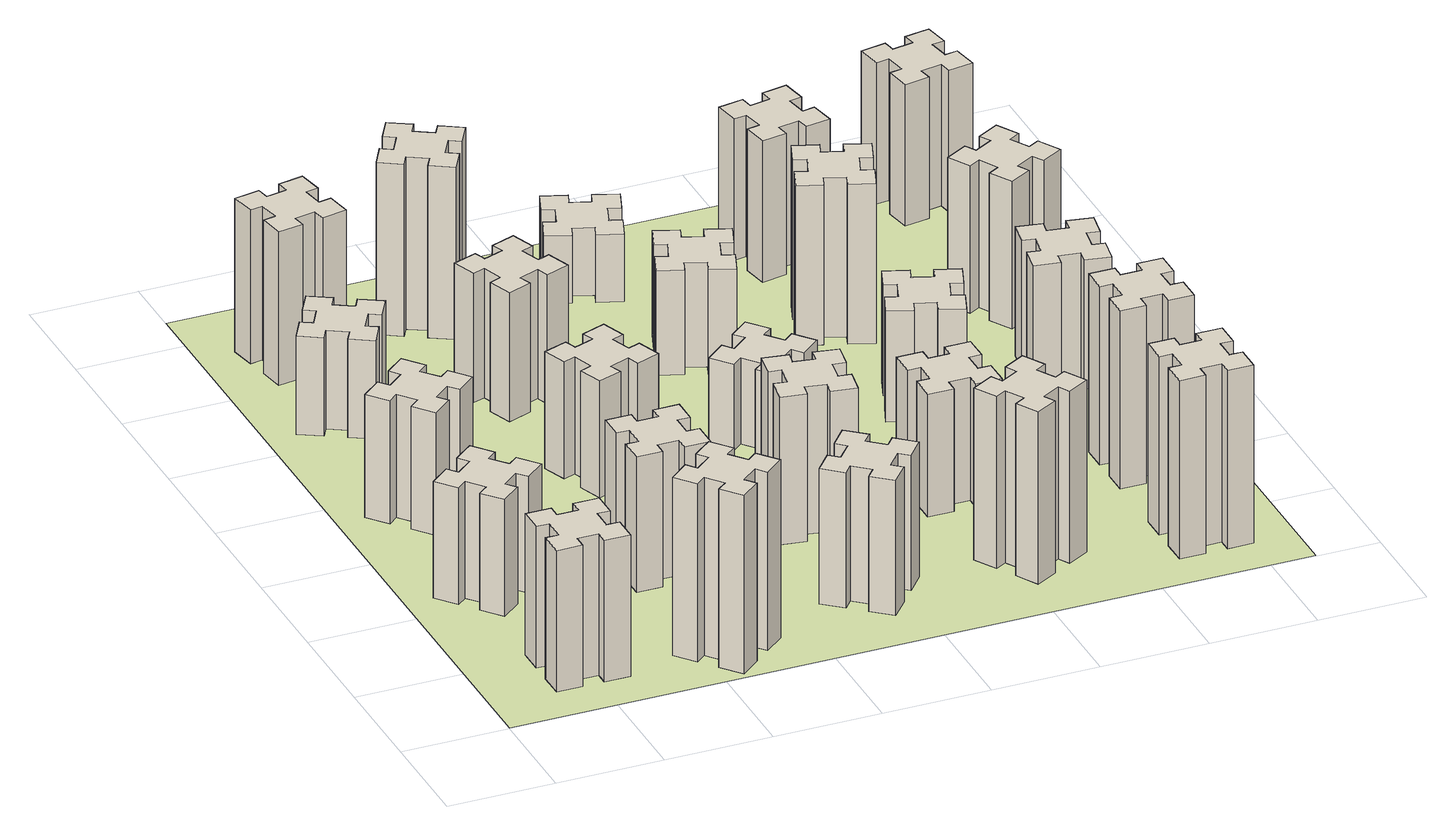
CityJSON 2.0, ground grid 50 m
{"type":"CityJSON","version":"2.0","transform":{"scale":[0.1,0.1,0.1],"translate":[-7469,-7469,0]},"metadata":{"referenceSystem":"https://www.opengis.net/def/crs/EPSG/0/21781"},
"CityObjects":{
"building1":{"type":"Building","attributes":{"class":"1000","function":"1000","usage":"1000","yearOfConstruction":2016,"roofType":"1000","measuredHeight":69,"storeysAboveGround":30,"storeysBelowGround":0},"geometry":[{"type":"Solid","lod":"1","boundaries":[[[[0,1,2,3,4,5,6,7,8,9,10,11,12,13,14,15,16,17,18,19]],[[17,16,20,21]],[[16,15,22,20]],[[15,14,23,22]],[[14,13,24,23]],[[13,12,25,24]],[[12,11,26,25]],[[11,10,27,26]],[[10,9,28,27]],[[9,8,29,28]],[[8,7,30,29]],[[7,6,31,30]],[[6,5,32,31]],[[5,4,33,32]],[[4,3,34,33]],[[3,2,35,34]],[[2,1,36,35]],[[1,0,37,36]],[[0,19,38,37]],[[19,18,39,38]],[[18,17,21,39]],[[24,25,26,27,28,29,30,31,32,33,34,35,36,37,38,39,21,20,22,23]]]]}]},
"building2":{"type":"Building","attributes":{"class":"1000","function":"1000","usage":"1000","yearOfConstruction":2016,"roofType":"1000","measuredHeight":57,"storeysAboveGround":30,"storeysBelowGround":0},"geometry":[{"type":"Solid","lod":"1","boundaries":[[[[40,41,42,43,44,45,46,47,48,49,50,51,52,53,54,55,56,57,58,59]],[[57,56,60,61]],[[56,55,62,60]],[[55,54,63,62]],[[54,53,64,63]],[[53,52,65,64]],[[52,51,66,65]],[[51,50,67,66]],[[50,49,68,67]],[[49,48,69,68]],[[48,47,70,69]],[[47,46,71,70]],[[46,45,72,71]],[[45,44,73,72]],[[44,43,74,73]],[[43,42,75,74]],[[42,41,76,75]],[[41,40,77,76]],[[40,59,78,77]],[[59,58,79,78]],[[58,57,61,79]],[[64,65,66,67,68,69,70,71,72,73,74,75,76,77,78,79,61,60,62,63]]]]}]},
"building3":{"type":"Building","attributes":{"class":"1000","function":"1000","usage":"1000","yearOfConstruction":2016,"roofType":"1000","measuredHeight":60,"storeysAboveGround":30,"storeysBelowGround":0},"geometry":[{"type":"Solid","lod":"1","boundaries":[[[[80,81,82,83,84,85,86,87,88,89,90,91,92,93,94,95,96,97,98,99]],[[97,96,100,101]],[[96,95,102,100]],[[95,94,103,102]],[[94,93,104,103]],[[93,92,105,104]],[[92,91,106,105]],[[91,90,107,106]],[[90,89,108,107]],[[89,88,109,108]],[[88,87,110,109]],[[87,86,111,110]],[[86,85,112,111]],[[85,84,113,112]],[[84,83,114,113]],[[83,82,115,114]],[[82,81,116,115]],[[81,80,117,116]],[[80,99,118,117]],[[99,98,119,118]],[[98,97,101,119]],[[104,105,106,107,108,109,110,111,112,113,114,115,116,117,118,119,101,100,102,103]]]]}]},
"building4":{"type":"Building","attributes":{"class":"1000","function":"1000","usage":"1000","yearOfConstruction":2016,"roofType":"1000","measuredHeight":48,"storeysAboveGround":30,"storeysBelowGround":0},"geometry":[{"type":"Solid","lod":"1","boundaries":[[[[120,121,122,123,124,125,126,127,128,129,130,131,132,133,134,135,136,137,138,139]],[[137,136,140,141]],[[136,135,142,140]],[[135,134,143,142]],[[134,133,144,143]],[[133,132,145,144]],[[132,131,146,145]],[[131,130,147,146]],[[130,129,148,147]],[[129,128,149,148]],[[128,127,150,149]],[[127,126,151,150]],[[126,125,152,151]],[[125,124,153,152]],[[124,123,154,153]],[[123,122,155,154]],[[122,121,156,155]],[[121,120,157,156]],[[120,139,158,157]],[[139,138,159,158]],[[138,137,141,159]],[[144,145,146,147,148,149,150,151,152,153,154,155,156,157,158,159,141,140,142,143]]]]}]},
"building5":{"type":"Building","attributes":{"class":"1000","function":"1000","usage":"1000","yearOfConstruction":2016,"roofType":"1000","measuredHeight":87,"storeysAboveGround":30,"storeysBelowGround":0},"geometry":[{"type":"Solid","lod":"1","boundaries":[[[[160,161,162,163,164,165,166,167,168,169,170,171,172,173,174,175,176,177,178,179]],[[177,176,180,181]],[[176,175,182,180]],[[175,174,183,182]],[[174,173,184,183]],[[173,172,185,184]],[[172,171,186,185]],[[171,170,187,186]],[[170,169,188,187]],[[169,168,189,188]],[[168,167,190,189]],[[167,166,191,190]],[[166,165,192,191]],[[165,164,193,192]],[[164,163,194,193]],[[163,162,195,194]],[[162,161,196,195]],[[161,160,197,196]],[[160,179,198,197]],[[179,178,199,198]],[[178,177,181,199]],[[184,185,186,187,188,189,190,191,192,193,194,195,196,197,198,199,181,180,182,183]]]]}]},
"building6":{"type":"Building","attributes":{"class":"1000","function":"1000","usage":"1000","yearOfConstruction":2016,"roofType":"1000","measuredHeight":75,"storeysAboveGround":30,"storeysBelowGround":0},"geometry":[{"type":"Solid","lod":"1","boundaries":[[[[200,201,202,203,204,205,206,207,208,209,210,211,212,213,214,215,216,217,218,219]],[[217,216,220,221]],[[216,215,222,220]],[[215,214,223,222]],[[214,213,224,223]],[[213,212,225,224]],[[212,211,226,225]],[[211,210,227,226]],[[210,209,228,227]],[[209,208,229,228]],[[208,207,230,229]],[[207,206,231,230]],[[206,205,232,231]],[[205,204,233,232]],[[204,203,234,233]],[[203,202,235,234]],[[202,201,236,235]],[[201,200,237,236]],[[200,219,238,237]],[[219,218,239,238]],[[218,217,221,239]],[[224,225,226,227,228,229,230,231,232,233,234,235,236,237,238,239,221,220,222,223]]]]}]},
"building7":{"type":"Building","attributes":{"class":"1000","function":"1000","usage":"1000","yearOfConstruction":2016,"roofType":"1000","measuredHeight":66,"storeysAboveGround":30,"storeysBelowGround":0},"geometry":[{"type":"Solid","lod":"1","boundaries":[[[[240,241,242,243,244,245,246,247,248,249,250,251,252,253,254,255,256,257,258,259]],[[257,256,260,261]],[[256,255,262,260]],[[255,254,263,262]],[[254,253,264,263]],[[253,252,265,264]],[[252,251,266,265]],[[251,250,267,266]],[[250,249,268,267]],[[249,248,269,268]],[[248,247,270,269]],[[247,246,271,270]],[[246,245,272,271]],[[245,244,273,272]],[[244,243,274,273]],[[243,242,275,274]],[[242,241,276,275]],[[241,240,277,276]],[[240,259,278,277]],[[259,258,279,278]],[[258,257,261,279]],[[264,265,266,267,268,269,270,271,272,273,274,275,276,277,278,279,261,260,262,263]]]]}]},
"building8":{"type":"Building","attributes":{"class":"1000","function":"1000","usage":"1000","yearOfConstruction":2016,"roofType":"1000","measuredHeight":57,"storeysAboveGround":30,"storeysBelowGround":0},"geometry":[{"type":"Solid","lod":"1","boundaries":[[[[280,281,282,283,284,285,286,287,288,289,290,291,292,293,294,295,296,297,298,299]],[[297,296,300,301]],[[296,295,302,300]],[[295,294,303,302]],[[294,293,304,303]],[[293,292,305,304]],[[292,291,306,305]],[[291,290,307,306]],[[290,289,308,307]],[[289,288,309,308]],[[288,287,310,309]],[[287,286,311,310]],[[286,285,312,311]],[[285,284,313,312]],[[284,283,314,313]],[[283,282,315,314]],[[282,281,316,315]],[[281,280,317,316]],[[280,299,318,317]],[[299,298,319,318]],[[298,297,301,319]],[[304,305,306,307,308,309,310,311,312,313,314,315,316,317,318,319,301,300,302,303]]]]}]},
"building9":{"type":"Building","attributes":{"class":"1000","function":"1000","usage":"1000","yearOfConstruction":2016,"roofType":"1000","measuredHeight":63,"storeysAboveGround":30,"storeysBelowGround":0},"geometry":[{"type":"Solid","lod":"1","boundaries":[[[[320,321,322,323,324,325,326,327,328,329,330,331,332,333,334,335,336,337,338,339]],[[337,336,340,341]],[[336,335,342,340]],[[335,334,343,342]],[[334,333,344,343]],[[333,332,345,344]],[[332,331,346,345]],[[331,330,347,346]],[[330,329,348,347]],[[329,328,349,348]],[[328,327,350,349]],[[327,326,351,350]],[[326,325,352,351]],[[325,324,353,352]],[[324,323,354,353]],[[323,322,355,354]],[[322,321,356,355]],[[321,320,357,356]],[[320,339,358,357]],[[339,338,359,358]],[[338,337,341,359]],[[344,345,346,347,348,349,350,351,352,353,354,355,356,357,358,359,341,340,342,343]]]]}]},
"building10":{"type":"Building","attributes":{"class":"1000","function":"1000","usage":"1000","yearOfConstruction":2016,"roofType":"1000","measuredHeight":66,"storeysAboveGround":30,"storeysBelowGround":0},"geometry":[{"type":"Solid","lod":"1","boundaries":[[[[360,361,362,363,364,365,366,367,368,369,370,371,372,373,374,375,376,377,378,379]],[[377,376,380,381]],[[376,375,382,380]],[[375,374,383,382]],[[374,373,384,383]],[[373,372,385,384]],[[372,371,386,385]],[[371,370,387,386]],[[370,369,388,387]],[[369,368,389,388]],[[368,367,390,389]],[[367,366,391,390]],[[366,365,392,391]],[[365,364,393,392]],[[364,363,394,393]],[[363,362,395,394]],[[362,361,396,395]],[[361,360,397,396]],[[360,379,398,397]],[[379,378,399,398]],[[378,377,381,399]],[[384,385,386,387,388,389,390,391,392,393,394,395,396,397,398,399,381,380,382,383]]]]}]},
"building11":{"type":"Building","attributes":{"class":"1000","function":"1000","usage":"1000","yearOfConstruction":2016,"roofType":"1000","measuredHeight":84,"storeysAboveGround":30,"storeysBelowGround":0},"geometry":[{"type":"Solid","lod":"1","boundaries":[[[[400,401,402,403,404,405,406,407,408,409,410,411,412,413,414,415,416,417,418,419]],[[417,416,420,421]],[[416,415,422,420]],[[415,414,423,422]],[[414,413,424,423]],[[413,412,425,424]],[[412,411,426,425]],[[411,410,427,426]],[[410,409,428,427]],[[409,408,429,428]],[[408,407,430,429]],[[407,406,431,430]],[[406,405,432,431]],[[405,404,433,432]],[[404,403,434,433]],[[403,402,435,434]],[[402,401,436,435]],[[401,400,437,436]],[[400,419,438,437]],[[419,418,439,438]],[[418,417,421,439]],[[424,425,426,427,428,429,430,431,432,433,434,435,436,437,438,439,421,420,422,423]]]]}]},
"building12":{"type":"Building","attributes":{"class":"1000","function":"1000","usage":"1000","yearOfConstruction":2016,"roofType":"1000","measuredHeight":72,"storeysAboveGround":30,"storeysBelowGround":0},"geometry":[{"type":"Solid","lod":"1","boundaries":[[[[440,441,442,443,444,445,446,447,448,449,450,451,452,453,454,455,456,457,458,459]],[[457,456,460,461]],[[456,455,462,460]],[[455,454,463,462]],[[454,453,464,463]],[[453,452,465,464]],[[452,451,466,465]],[[451,450,467,466]],[[450,449,468,467]],[[449,448,469,468]],[[448,447,470,469]],[[447,446,471,470]],[[446,445,472,471]],[[445,444,473,472]],[[444,443,474,473]],[[443,442,475,474]],[[442,441,476,475]],[[441,440,477,476]],[[440,459,478,477]],[[459,458,479,478]],[[458,457,461,479]],[[464,465,466,467,468,469,470,471,472,473,474,475,476,477,478,479,461,460,462,463]]]]}]},
"building13":{"type":"Building","attributes":{"class":"1000","function":"1000","usage":"1000","yearOfConstruction":2016,"roofType":"1000","measuredHeight":42,"storeysAboveGround":30,"storeysBelowGround":0},"geometry":[{"type":"Solid","lod":"1","boundaries":[[[[480,481,482,483,484,485,486,487,488,489,490,491,492,493,494,495,496,497,498,499]],[[497,496,500,501]],[[496,495,502,500]],[[495,494,503,502]],[[494,493,504,503]],[[493,492,505,504]],[[492,491,506,505]],[[491,490,507,506]],[[490,489,508,507]],[[489,488,509,508]],[[488,487,510,509]],[[487,486,511,510]],[[486,485,512,511]],[[485,484,513,512]],[[484,483,514,513]],[[483,482,515,514]],[[482,481,516,515]],[[481,480,517,516]],[[480,499,518,517]],[[499,498,519,518]],[[498,497,501,519]],[[504,505,506,507,508,509,510,511,512,513,514,515,516,517,518,519,501,500,502,503]]]]}]},
"building14":{"type":"Building","attributes":{"class":"1000","function":"1000","usage":"1000","yearOfConstruction":2016,"roofType":"1000","measuredHeight":51,"storeysAboveGround":30,"storeysBelowGround":0},"geometry":[{"type":"Solid","lod":"1","boundaries":[[[[520,521,522,523,524,525,526,527,528,529,530,531,532,533,534,535,536,537,538,539]],[[537,536,540,541]],[[536,535,542,540]],[[535,534,543,542]],[[534,533,544,543]],[[533,532,545,544]],[[532,531,546,545]],[[531,530,547,546]],[[530,529,548,547]],[[529,528,549,548]],[[528,527,550,549]],[[527,526,551,550]],[[526,525,552,551]],[[525,524,553,552]],[[524,523,554,553]],[[523,522,555,554]],[[522,521,556,555]],[[521,520,557,556]],[[520,539,558,557]],[[539,538,559,558]],[[538,537,541,559]],[[544,545,546,547,548,549,550,551,552,553,554,555,556,557,558,559,541,540,542,543]]]]}]},
"building15":{"type":"Building","attributes":{"class":"1000","function":"1000","usage":"1000","yearOfConstruction":2016,"roofType":"1000","measuredHeight":84,"storeysAboveGround":30,"storeysBelowGround":0},"geometry":[{"type":"Solid","lod":"1","boundaries":[[[[560,561,562,563,564,565,566,567,568,569,570,571,572,573,574,575,576,577,578,579]],[[577,576,580,581]],[[576,575,582,580]],[[575,574,583,582]],[[574,573,584,583]],[[573,572,585,584]],[[572,571,586,585]],[[571,570,587,586]],[[570,569,588,587]],[[569,568,589,588]],[[568,567,590,589]],[[567,566,591,590]],[[566,565,592,591]],[[565,564,593,592]],[[564,563,594,593]],[[563,562,595,594]],[[562,561,596,595]],[[561,560,597,596]],[[560,579,598,597]],[[579,578,599,598]],[[578,577,581,599]],[[584,585,586,587,588,589,590,591,592,593,594,595,596,597,598,599,581,580,582,583]]]]}]},
"building16":{"type":"Building","attributes":{"class":"1000","function":"1000","usage":"1000","yearOfConstruction":2016,"roofType":"1000","measuredHeight":33,"storeysAboveGround":30,"storeysBelowGround":0},"geometry":[{"type":"Solid","lod":"1","boundaries":[[[[600,601,602,603,604,605,606,607,608,609,610,611,612,613,614,615,616,617,618,619]],[[617,616,620,621]],[[616,615,622,620]],[[615,614,623,622]],[[614,613,624,623]],[[613,612,625,624]],[[612,611,626,625]],[[611,610,627,626]],[[610,609,628,627]],[[609,608,629,628]],[[608,607,630,629]],[[607,606,631,630]],[[606,605,632,631]],[[605,604,633,632]],[[604,603,634,633]],[[603,602,635,634]],[[602,601,636,635]],[[601,600,637,636]],[[600,619,638,637]],[[619,618,639,638]],[[618,617,621,639]],[[624,625,626,627,628,629,630,631,632,633,634,635,636,637,638,639,621,620,622,623]]]]}]},
"building17":{"type":"Building","attributes":{"class":"1000","function":"1000","usage":"1000","yearOfConstruction":2016,"roofType":"1000","measuredHeight":60,"storeysAboveGround":30,"storeysBelowGround":0},"geometry":[{"type":"Solid","lod":"1","boundaries":[[[[640,641,642,643,644,645,646,647,648,649,650,651,652,653,654,655,656,657,658,659]],[[657,656,660,661]],[[656,655,662,660]],[[655,654,663,662]],[[654,653,664,663]],[[653,652,665,664]],[[652,651,666,665]],[[651,650,667,666]],[[650,649,668,667]],[[649,648,669,668]],[[648,647,670,669]],[[647,646,671,670]],[[646,645,672,671]],[[645,644,673,672]],[[644,643,674,673]],[[643,642,675,674]],[[642,641,676,675]],[[641,640,677,676]],[[640,659,678,677]],[[659,658,679,678]],[[658,657,661,679]],[[664,665,666,667,668,669,670,671,672,673,674,675,676,677,678,679,661,660,662,663]]]]}]},
"building18":{"type":"Building","attributes":{"class":"1000","function":"1000","usage":"1000","yearOfConstruction":2016,"roofType":"1000","measuredHeight":54,"storeysAboveGround":30,"storeysBelowGround":0},"geometry":[{"type":"Solid","lod":"1","boundaries":[[[[680,681,682,683,684,685,686,687,688,689,690,691,692,693,694,695,696,697,698,699]],[[697,696,700,701]],[[696,695,702,700]],[[695,694,703,702]],[[694,693,704,703]],[[693,692,705,704]],[[692,691,706,705]],[[691,690,707,706]],[[690,689,708,707]],[[689,688,709,708]],[[688,687,710,709]],[[687,686,711,710]],[[686,685,712,711]],[[685,684,713,712]],[[684,683,714,713]],[[683,682,715,714]],[[682,681,716,715]],[[681,680,717,716]],[[680,699,718,717]],[[699,698,719,718]],[[698,697,701,719]],[[704,705,706,707,708,709,710,711,712,713,714,715,716,717,718,719,701,700,702,703]]]]}]},
"building19":{"type":"Building","attributes":{"class":"1000","function":"1000","usage":"1000","yearOfConstruction":2016,"roofType":"1000","measuredHeight":78,"storeysAboveGround":30,"storeysBelowGround":0},"geometry":[{"type":"Solid","lod":"1","boundaries":[[[[720,721,722,723,724,725,726,727,728,729,730,731,732,733,734,735,736,737,738,739]],[[737,736,740,741]],[[736,735,742,740]],[[735,734,743,742]],[[734,733,744,743]],[[733,732,745,744]],[[732,731,746,745]],[[731,730,747,746]],[[730,729,748,747]],[[729,728,749,748]],[[728,727,750,749]],[[727,726,751,750]],[[726,725,752,751]],[[725,724,753,752]],[[724,723,754,753]],[[723,722,755,754]],[[722,721,756,755]],[[721,720,757,756]],[[720,739,758,757]],[[739,738,759,758]],[[738,737,741,759]],[[744,745,746,747,748,749,750,751,752,753,754,755,756,757,758,759,741,740,742,743]]]]}]},
"building20":{"type":"Building","attributes":{"class":"1000","function":"1000","usage":"1000","yearOfConstruction":2016,"roofType":"1000","measuredHeight":87,"storeysAboveGround":30,"storeysBelowGround":0},"geometry":[{"type":"Solid","lod":"1","boundaries":[[[[760,761,762,763,764,765,766,767,768,769,770,771,772,773,774,775,776,777,778,779]],[[777,776,780,781]],[[776,775,782,780]],[[775,774,783,782]],[[774,773,784,783]],[[773,772,785,784]],[[772,771,786,785]],[[771,770,787,786]],[[770,769,788,787]],[[769,768,789,788]],[[768,767,790,789]],[[767,766,791,790]],[[766,765,792,791]],[[765,764,793,792]],[[764,763,794,793]],[[763,762,795,794]],[[762,761,796,795]],[[761,760,797,796]],[[760,779,798,797]],[[779,778,799,798]],[[778,777,781,799]],[[784,785,786,787,788,789,790,791,792,793,794,795,796,797,798,799,781,780,782,783]]]]}]},
"building21":{"type":"Building","attributes":{"class":"1000","function":"1000","usage":"1000","yearOfConstruction":2016,"roofType":"1000","measuredHeight":69,"storeysAboveGround":30,"storeysBelowGround":0},"geometry":[{"type":"Solid","lod":"1","boundaries":[[[[800,801,802,803,804,805,806,807,808,809,810,811,812,813,814,815,816,817,818,819]],[[817,816,820,821]],[[816,815,822,820]],[[815,814,823,822]],[[814,813,824,823]],[[813,812,825,824]],[[812,811,826,825]],[[811,810,827,826]],[[810,809,828,827]],[[809,808,829,828]],[[808,807,830,829]],[[807,806,831,830]],[[806,805,832,831]],[[805,804,833,832]],[[804,803,834,833]],[[803,802,835,834]],[[802,801,836,835]],[[801,800,837,836]],[[800,819,838,837]],[[819,818,839,838]],[[818,817,821,839]],[[824,825,826,827,828,829,830,831,832,833,834,835,836,837,838,839,821,820,822,823]]]]}]},
"building22":{"type":"Building","attributes":{"class":"1000","function":"1000","usage":"1000","yearOfConstruction":2016,"roofType":"1000","measuredHeight":87,"storeysAboveGround":30,"storeysBelowGround":0},"geometry":[{"type":"Solid","lod":"1","boundaries":[[[[840,841,842,843,844,845,846,847,848,849,850,851,852,853,854,855,856,857,858,859]],[[857,856,860,861]],[[856,855,862,860]],[[855,854,863,862]],[[854,853,864,863]],[[853,852,865,864]],[[852,851,866,865]],[[851,850,867,866]],[[850,849,868,867]],[[849,848,869,868]],[[848,847,870,869]],[[847,846,871,870]],[[846,845,872,871]],[[845,844,873,872]],[[844,843,874,873]],[[843,842,875,874]],[[842,841,876,875]],[[841,840,877,876]],[[840,859,878,877]],[[859,858,879,878]],[[858,857,861,879]],[[864,865,866,867,868,869,870,871,872,873,874,875,876,877,878,879,861,860,862,863]]]]}]},
"building23":{"type":"Building","attributes":{"class":"1000","function":"1000","usage":"1000","yearOfConstruction":2016,"roofType":"1000","measuredHeight":63,"storeysAboveGround":30,"storeysBelowGround":0},"geometry":[{"type":"Solid","lod":"1","boundaries":[[[[880,881,882,883,884,885,886,887,888,889,890,891,892,893,894,895,896,897,898,899]],[[897,896,900,901]],[[896,895,902,900]],[[895,894,903,902]],[[894,893,904,903]],[[893,892,905,904]],[[892,891,906,905]],[[891,890,907,906]],[[890,889,908,907]],[[889,888,909,908]],[[888,887,910,909]],[[887,886,911,910]],[[886,885,912,911]],[[885,884,913,912]],[[884,883,914,913]],[[883,882,915,914]],[[882,881,916,915]],[[881,880,917,916]],[[880,899,918,917]],[[899,898,919,918]],[[898,897,901,919]],[[904,905,906,907,908,909,910,911,912,913,914,915,916,917,918,919,901,900,902,903]]]]}]},
"building24":{"type":"Building","attributes":{"class":"1000","function":"1000","usage":"1000","yearOfConstruction":2016,"roofType":"1000","measuredHeight":72,"storeysAboveGround":30,"storeysBelowGround":0},"geometry":[{"type":"Solid","lod":"1","boundaries":[[[[920,921,922,923,924,925,926,927,928,929,930,931,932,933,934,935,936,937,938,939]],[[937,936,940,941]],[[936,935,942,940]],[[935,934,943,942]],[[934,933,944,943]],[[933,932,945,944]],[[932,931,946,945]],[[931,930,947,946]],[[930,929,948,947]],[[929,928,949,948]],[[928,927,950,949]],[[927,926,951,950]],[[926,925,952,951]],[[925,924,953,952]],[[924,923,954,953]],[[923,922,955,954]],[[922,921,956,955]],[[921,920,957,956]],[[920,939,958,957]],[[939,938,959,958]],[[938,937,941,959]],[[944,945,946,947,948,949,950,951,952,953,954,955,956,957,958,959,941,940,942,943]]]]}]},
"building25":{"type":"Building","attributes":{"class":"1000","function":"1000","usage":"1000","yearOfConstruction":2016,"roofType":"1000","measuredHeight":69,"storeysAboveGround":30,"storeysBelowGround":0},"geometry":[{"type":"Solid","lod":"1","boundaries":[[[[960,961,962,963,964,965,966,967,968,969,970,971,972,973,974,975,976,977,978,979]],[[977,976,980,981]],[[976,975,982,980]],[[975,974,983,982]],[[974,973,984,983]],[[973,972,985,984]],[[972,971,986,985]],[[971,970,987,986]],[[970,969,988,987]],[[969,968,989,988]],[[968,967,990,989]],[[967,966,991,990]],[[966,965,992,991]],[[965,964,993,992]],[[964,963,994,993]],[[963,962,995,994]],[[962,961,996,995]],[[961,960,997,996]],[[960,979,998,997]],[[979,978,999,998]],[[978,977,981,999]],[[984,985,986,987,988,989,990,991,992,993,994,995,996,997,998,999,981,980,982,983]]]]}]},
"landuse1":{"type":"LandUse","attributes":{"name":"plot1","function":"1010"},"geometry":[{"type":"MultiSurface","lod":"1","boundaries":[[[1000,1001,1002,1003]]]}]}
},
"vertices":[
[425,265,0],[525,265,0],[525,205,0],[645,205,0],[645,325,0],[585,325,0],[585,425,0],[645,425,0],[645,545,0],[525,545,0],[525,485,0],[425,485,0],[425,545,0],[305,545,0],[305,425,0],[365,425,0],[365,325,0],[305,325,0],[305,205,0],[425,205,0],[365,325,690],[305,325,690],[365,425,690],[305,425,690],[305,545,690],[425,545,690],[425,485,690],[525,485,690],[525,545,690],[645,545,690],[645,425,690],[585,425,690],[585,325,690],[645,325,690],[645,205,690],[525,205,690],[525,265,690],[425,265,690],[425,205,690],[305,205,690],
[492,1148,0],[427,1224,0],[473,1263,0],[396,1355,0],[304,1278,0],[343,1232,0],[266,1167,0],[228,1213,0],[136,1136,0],[213,1044,0],[259,1083,0],[323,1006,0],[277,968,0],[354,876,0],[446,953,0],[408,999,0],[484,1063,0],[523,1017,0],[615,1094,0],[538,1186,0],[484,1063,570],[523,1017,570],[408,999,570],[446,953,570],[354,876,570],[277,968,570],[323,1006,570],[259,1083,570],[213,1044,570],[136,1136,570],[228,1213,570],[266,1167,570],[343,1232,570],[304,1278,570],[396,1355,570],[473,1263,570],[427,1224,570],[492,1148,570],[538,1186,570],[615,1094,570],
[259,1823,0],[323,1746,0],[277,1708,0],[354,1616,0],[446,1693,0],[408,1739,0],[484,1803,0],[523,1757,0],[615,1834,0],[538,1926,0],[492,1888,0],[427,1964,0],[473,2003,0],[396,2095,0],[304,2018,0],[343,1972,0],[266,1907,0],[228,1953,0],[136,1876,0],[213,1784,0],[266,1907,600],[228,1953,600],[343,1972,600],[304,2018,600],[396,2095,600],[473,2003,600],[427,1964,600],[492,1888,600],[538,1926,600],[615,1834,600],[523,1757,600],[484,1803,600],[408,1739,600],[446,1693,600],[354,1616,600],[277,1708,600],[323,1746,600],[259,1823,600],[213,1784,600],[136,1876,600],
[277,2625,0],[364,2575,0],[334,2523,0],[438,2463,0],[498,2567,0],[446,2597,0],[496,2684,0],[548,2654,0],[608,2758,0],[504,2818,0],[474,2766,0],[387,2816,0],[417,2868,0],[313,2928,0],[253,2824,0],[305,2794,0],[255,2707,0],[203,2737,0],[143,2633,0],[247,2573,0],[255,2707,480],[203,2737,480],[305,2794,480],[253,2824,480],[313,2928,480],[417,2868,480],[387,2816,480],[474,2766,480],[504,2818,480],[608,2758,480],[548,2654,480],[496,2684,480],[446,2597,480],[498,2567,480],[438,2463,480],[334,2523,480],[364,2575,480],[277,2625,480],[247,2573,480],[143,2633,480],
[1232,308,0],[1167,384,0],[1213,423,0],[1136,515,0],[1044,438,0],[1083,392,0],[1006,327,0],[968,373,0],[876,296,0],[953,204,0],[999,243,0],[1063,166,0],[1017,128,0],[1094,36,0],[1186,113,0],[1148,159,0],[1224,223,0],[1263,177,0],[1355,254,0],[1278,346,0],[1224,223,870],[1263,177,870],[1148,159,870],[1186,113,870],[1094,36,870],[1017,128,870],[1063,166,870],[999,243,870],[953,204,870],[876,296,870],[968,373,870],[1006,327,870],[1083,392,870],[1044,438,870],[1136,515,870],[1213,423,870],[1167,384,870],[1232,308,870],[1278,346,870],[1355,254,870],
[492,3205,0],[475,3304,0],[534,3314,0],[513,3432,0],[395,3411,0],[405,3352,0],[307,3335,0],[297,3394,0],[178,3373,0],[199,3255,0],[258,3265,0],[276,3167,0],[217,3157,0],[237,3038,0],[356,3059,0],[345,3118,0],[444,3136,0],[454,3077,0],[572,3097,0],[551,3216,0],[444,3136,750],[454,3077,750],[345,3118,750],[356,3059,750],[237,3038,750],[217,3157,750],[276,3167,750],[258,3265,750],[199,3255,750],[178,3373,750],[297,3394,750],[307,3335,750],[405,3352,750],[395,3411,750],[513,3432,750],[534,3314,750],[475,3304,750],[492,3205,750],[551,3216,750],[572,3097,750],
[1005,1065,0],[1005,965,0],[945,965,0],[945,845,0],[1065,845,0],[1065,905,0],[1165,905,0],[1165,845,0],[1285,845,0],[1285,965,0],[1225,965,0],[1225,1065,0],[1285,1065,0],[1285,1185,0],[1165,1185,0],[1165,1125,0],[1065,1125,0],[1065,1185,0],[945,1185,0],[945,1065,0],[1065,1125,660],[1065,1185,660],[1165,1125,660],[1165,1185,660],[1285,1185,660],[1285,1065,660],[1225,1065,660],[1225,965,660],[1285,965,660],[1285,845,660],[1165,845,660],[1165,905,660],[1065,905,660],[1065,845,660],[945,845,660],[945,965,660],[1005,965,660],[1005,1065,660],[945,1065,660],[945,1185,660],
[1336,1846,0],[1302,1940,0],[1358,1960,0],[1317,2073,0],[1204,2032,0],[1225,1976,0],[1131,1942,0],[1110,1998,0],[997,1957,0],[1039,1844,0],[1095,1865,0],[1129,1771,0],[1073,1750,0],[1114,1637,0],[1227,1679,0],[1206,1735,0],[1300,1769,0],[1320,1713,0],[1433,1754,0],[1392,1867,0],[1300,1769,570],[1320,1713,570],[1206,1735,570],[1227,1679,570],[1114,1637,570],[1073,1750,570],[1129,1771,570],[1095,1865,570],[1039,1844,570],[997,1957,570],[1110,1998,570],[1131,1942,570],[1225,1976,570],[1204,2032,570],[1317,2073,570],[1358,1960,570],[1302,1940,570],[1336,1846,570],[1392,1867,570],[1433,1754,570],
[1106,2475,0],[1200,2509,0],[1220,2453,0],[1333,2494,0],[1292,2607,0],[1236,2586,0],[1202,2680,0],[1258,2700,0],[1217,2813,0],[1104,2772,0],[1125,2716,0],[1031,2682,0],[1010,2738,0],[897,2697,0],[939,2584,0],[995,2605,0],[1029,2511,0],[973,2490,0],[1014,2377,0],[1127,2419,0],[1029,2511,630],[973,2490,630],[995,2605,630],[939,2584,630],[897,2697,630],[1010,2738,630],[1031,2682,630],[1125,2716,630],[1104,2772,630],[1217,2813,630],[1258,2700,630],[1202,2680,630],[1236,2586,630],[1292,2607,630],[1333,2494,630],[1220,2453,630],[1200,2509,630],[1106,2475,630],[1127,2419,630],[1014,2377,630],
[1803,584,0],[1739,508,0],[1693,546,0],[1616,454,0],[1708,377,0],[1746,423,0],[1823,359,0],[1784,313,0],[1876,236,0],[1953,328,0],[1907,366,0],[1972,443,0],[2018,404,0],[2095,496,0],[2003,573,0],[1964,527,0],[1888,592,0],[1926,638,0],[1834,715,0],[1757,623,0],[1888,592,660],[1926,638,660],[1964,527,660],[2003,573,660],[2095,496,660],[2018,404,660],[1972,443,660],[1907,366,660],[1953,328,660],[1876,236,660],[1784,313,660],[1823,359,660],[1746,423,660],[1708,377,660],[1616,454,660],[1693,546,660],[1739,508,660],[1803,584,660],[1757,623,660],[1834,715,660],
[917,3265,0],[1004,3215,0],[974,3163,0],[1078,3103,0],[1138,3207,0],[1086,3237,0],[1136,3324,0],[1188,3294,0],[1248,3398,0],[1144,3458,0],[1114,3406,0],[1027,3456,0],[1057,3508,0],[953,3568,0],[893,3464,0],[945,3434,0],[895,3347,0],[843,3377,0],[783,3273,0],[887,3213,0],[895,3347,840],[843,3377,840],[945,3434,840],[893,3464,840],[953,3568,840],[1057,3508,840],[1027,3456,840],[1114,3406,840],[1144,3458,840],[1248,3398,840],[1188,3294,840],[1136,3324,840],[1086,3237,840],[1138,3207,840],[1078,3103,840],[974,3163,840],[1004,3215,840],[917,3265,840],[887,3213,840],[783,3273,840],
[1924,1215,0],[1825,1232,0],[1836,1291,0],[1717,1312,0],[1697,1194,0],[1756,1184,0],[1738,1085,0],[1679,1096,0],[1658,977,0],[1777,957,0],[1787,1016,0],[1885,998,0],[1875,939,0],[1993,918,0],[2014,1037,0],[1955,1047,0],[1972,1145,0],[2031,1135,0],[2052,1253,0],[1934,1274,0],[1972,1145,720],[2031,1135,720],[1955,1047,720],[2014,1037,720],[1993,918,720],[1875,939,720],[1885,998,720],[1787,1016,720],[1777,957,720],[1658,977,720],[1679,1096,720],[1738,1085,720],[1756,1184,720],[1697,1194,720],[1717,1312,720],[1836,1291,720],[1825,1232,720],[1924,1215,720],[1934,1274,720],[2052,1253,720],
[1839,1823,0],[1903,1746,0],[1857,1708,0],[1934,1616,0],[2026,1693,0],[1988,1739,0],[2064,1803,0],[2103,1757,0],[2195,1834,0],[2118,1926,0],[2072,1888,0],[2007,1964,0],[2053,2003,0],[1976,2095,0],[1884,2018,0],[1923,1972,0],[1846,1907,0],[1808,1953,0],[1716,1876,0],[1793,1784,0],[1846,1907,420],[1808,1953,420],[1923,1972,420],[1884,2018,420],[1976,2095,420],[2053,2003,420],[2007,1964,420],[2072,1888,420],[2118,1926,420],[2195,1834,420],[2103,1757,420],[2064,1803,420],[1988,1739,420],[2026,1693,420],[1934,1616,420],[1857,1708,420],[1903,1746,420],[1839,1823,420],[1793,1784,420],[1716,1876,420],
[2040,2682,0],[1946,2716,0],[1967,2772,0],[1854,2813,0],[1813,2700,0],[1869,2680,0],[1835,2586,0],[1779,2607,0],[1737,2494,0],[1850,2453,0],[1871,2509,0],[1965,2475,0],[1944,2419,0],[2057,2377,0],[2098,2490,0],[2042,2511,0],[2076,2605,0],[2132,2584,0],[2173,2697,0],[2060,2738,0],[2076,2605,510],[2132,2584,510],[2042,2511,510],[2098,2490,510],[2057,2377,510],[1944,2419,510],[1965,2475,510],[1871,2509,510],[1850,2453,510],[1737,2494,510],[1779,2607,510],[1835,2586,510],[1869,2680,510],[1813,2700,510],[1854,2813,510],[1967,2772,510],[1946,2716,510],[2040,2682,510],[2060,2738,510],[2173,2697,510],
[2584,596,0],[2497,546,0],[2467,598,0],[2363,538,0],[2423,434,0],[2475,464,0],[2525,377,0],[2473,347,0],[2533,243,0],[2637,303,0],[2607,355,0],[2694,405,0],[2724,353,0],[2828,413,0],[2768,517,0],[2716,487,0],[2666,574,0],[2718,604,0],[2658,708,0],[2554,648,0],[2666,574,840],[2718,604,840],[2716,487,840],[2768,517,840],[2828,413,840],[2724,353,840],[2694,405,840],[2607,355,840],[2637,303,840],[2533,243,840],[2473,347,840],[2525,377,840],[2475,464,840],[2423,434,840],[2363,538,840],[2467,598,840],[2497,546,840],[2584,596,840],[2554,648,840],[2658,708,840],
[1671,3249,0],[1765,3215,0],[1744,3159,0],[1857,3117,0],[1898,3230,0],[1842,3251,0],[1876,3345,0],[1932,3324,0],[1973,3437,0],[1860,3478,0],[1840,3422,0],[1746,3456,0],[1767,3512,0],[1654,3553,0],[1613,3440,0],[1669,3420,0],[1635,3326,0],[1579,3347,0],[1537,3234,0],[1650,3193,0],[1635,3326,330],[1579,3347,330],[1669,3420,330],[1613,3440,330],[1654,3553,330],[1767,3512,330],[1746,3456,330],[1840,3422,330],[1860,3478,330],[1973,3437,330],[1932,3324,330],[1876,3345,330],[1842,3251,330],[1898,3230,330],[1857,3117,330],[1744,3159,330],[1765,3215,330],[1671,3249,330],[1650,3193,330],[1537,3234,330],
[2385,1165,0],[2385,1065,0],[2325,1065,0],[2325,945,0],[2445,945,0],[2445,1005,0],[2545,1005,0],[2545,945,0],[2665,945,0],[2665,1065,0],[2605,1065,0],[2605,1165,0],[2665,1165,0],[2665,1285,0],[2545,1285,0],[2545,1225,0],[2445,1225,0],[2445,1285,0],[2325,1285,0],[2325,1165,0],[2445,1225,600],[2445,1285,600],[2545,1225,600],[2545,1285,600],[2665,1285,600],[2665,1165,600],[2605,1165,600],[2605,1065,600],[2665,1065,600],[2665,945,600],[2545,945,600],[2545,1005,600],[2445,1005,600],[2445,945,600],[2325,945,600],[2325,1065,600],[2385,1065,600],[2385,1165,600],[2325,1165,600],[2325,1285,600],
[2611,1769,0],[2705,1735,0],[2684,1679,0],[2797,1637,0],[2838,1750,0],[2782,1771,0],[2816,1865,0],[2872,1844,0],[2913,1957,0],[2800,1998,0],[2780,1942,0],[2686,1976,0],[2707,2032,0],[2594,2073,0],[2553,1960,0],[2609,1940,0],[2575,1846,0],[2519,1867,0],[2477,1754,0],[2590,1713,0],[2575,1846,540],[2519,1867,540],[2609,1940,540],[2553,1960,540],[2594,2073,540],[2707,2032,540],[2686,1976,540],[2780,1942,540],[2800,1998,540],[2913,1957,540],[2872,1844,540],[2816,1865,540],[2782,1771,540],[2838,1750,540],[2797,1637,540],[2684,1679,540],[2705,1735,540],[2611,1769,540],[2590,1713,540],[2477,1754,540],
[2511,2509,0],[2605,2475,0],[2584,2419,0],[2697,2377,0],[2738,2490,0],[2682,2511,0],[2716,2605,0],[2772,2584,0],[2813,2697,0],[2700,2738,0],[2680,2682,0],[2586,2716,0],[2607,2772,0],[2494,2813,0],[2453,2700,0],[2509,2680,0],[2475,2586,0],[2419,2607,0],[2377,2494,0],[2490,2453,0],[2475,2586,780],[2419,2607,780],[2509,2680,780],[2453,2700,780],[2494,2813,780],[2607,2772,780],[2586,2716,780],[2680,2682,780],[2700,2738,780],[2813,2697,780],[2772,2584,780],[2716,2605,780],[2682,2511,780],[2738,2490,780],[2697,2377,780],[2584,2419,780],[2605,2475,780],[2511,2509,780],[2490,2453,780],[2377,2494,780],
[3225,425,0],[3225,325,0],[3165,325,0],[3165,205,0],[3285,205,0],[3285,265,0],[3385,265,0],[3385,205,0],[3505,205,0],[3505,325,0],[3445,325,0],[3445,425,0],[3505,425,0],[3505,545,0],[3385,545,0],[3385,485,0],[3285,485,0],[3285,545,0],[3165,545,0],[3165,425,0],[3285,485,870],[3285,545,870],[3385,485,870],[3385,545,870],[3505,545,870],[3505,425,870],[3445,425,870],[3445,325,870],[3505,325,870],[3505,205,870],[3385,205,870],[3385,265,870],[3285,265,870],[3285,205,870],[3165,205,870],[3165,325,870],[3225,325,870],[3225,425,870],[3165,425,870],[3165,545,870],
[2565,3118,0],[2664,3136,0],[2674,3077,0],[2792,3097,0],[2771,3216,0],[2712,3205,0],[2695,3304,0],[2754,3314,0],[2733,3432,0],[2615,3411,0],[2625,3352,0],[2527,3335,0],[2517,3394,0],[2398,3373,0],[2419,3255,0],[2478,3265,0],[2496,3167,0],[2437,3157,0],[2457,3038,0],[2576,3059,0],[2496,3167,690],[2437,3157,690],[2478,3265,690],[2419,3255,690],[2398,3373,690],[2517,3394,690],[2527,3335,690],[2625,3352,690],[2615,3411,690],[2733,3432,690],[2754,3314,690],[2695,3304,690],[2712,3205,690],[2771,3216,690],[2792,3097,690],[2674,3077,690],[2664,3136,690],[2565,3118,690],[2576,3059,690],[2457,3038,690],
[3285,905,0],[3385,905,0],[3385,845,0],[3505,845,0],[3505,965,0],[3445,965,0],[3445,1065,0],[3505,1065,0],[3505,1185,0],[3385,1185,0],[3385,1125,0],[3285,1125,0],[3285,1185,0],[3165,1185,0],[3165,1065,0],[3225,1065,0],[3225,965,0],[3165,965,0],[3165,845,0],[3285,845,0],[3225,965,870],[3165,965,870],[3225,1065,870],[3165,1065,870],[3165,1185,870],[3285,1185,870],[3285,1125,870],[3385,1125,870],[3385,1185,870],[3505,1185,870],[3505,1065,870],[3445,1065,870],[3445,965,870],[3505,965,870],[3505,845,870],[3385,845,870],[3385,905,870],[3285,905,870],[3285,845,870],[3165,845,870],
[3404,1955,0],[3305,1972,0],[3316,2031,0],[3197,2052,0],[3177,1934,0],[3236,1924,0],[3218,1825,0],[3159,1836,0],[3138,1717,0],[3257,1697,0],[3267,1756,0],[3365,1738,0],[3355,1679,0],[3473,1658,0],[3494,1777,0],[3435,1787,0],[3452,1885,0],[3511,1875,0],[3532,1993,0],[3414,2014,0],[3452,1885,630],[3511,1875,630],[3435,1787,630],[3494,1777,630],[3473,1658,630],[3355,1679,630],[3365,1738,630],[3267,1756,630],[3257,1697,630],[3138,1717,630],[3159,1836,630],[3218,1825,630],[3236,1924,630],[3177,1934,630],[3197,2052,630],[3316,2031,630],[3305,1972,630],[3404,1955,630],[3414,2014,630],[3532,1993,630],
[3456,2507,0],[3406,2594,0],[3458,2624,0],[3398,2728,0],[3294,2668,0],[3324,2616,0],[3237,2566,0],[3207,2618,0],[3103,2558,0],[3163,2454,0],[3215,2484,0],[3265,2397,0],[3213,2367,0],[3273,2263,0],[3377,2323,0],[3347,2375,0],[3434,2425,0],[3464,2373,0],[3568,2433,0],[3508,2537,0],[3434,2425,720],[3464,2373,720],[3347,2375,720],[3377,2323,720],[3273,2263,720],[3213,2367,720],[3265,2397,720],[3215,2484,720],[3163,2454,720],[3103,2558,720],[3207,2618,720],[3237,2566,720],[3324,2616,720],[3294,2668,720],[3398,2728,720],[3458,2624,720],[3406,2594,720],[3456,2507,720],[3508,2537,720],[3568,2433,720],
[3218,3465,0],[3236,3367,0],[3177,3357,0],[3197,3238,0],[3316,3259,0],[3305,3318,0],[3404,3336,0],[3414,3277,0],[3532,3297,0],[3511,3416,0],[3452,3405,0],[3435,3504,0],[3494,3514,0],[3473,3632,0],[3355,3611,0],[3365,3552,0],[3267,3535,0],[3257,3594,0],[3138,3573,0],[3159,3455,0],[3267,3535,690],[3257,3594,690],[3365,3552,690],[3355,3611,690],[3473,3632,690],[3494,3514,690],[3435,3504,690],[3452,3405,690],[3511,3416,690],[3532,3297,690],[3414,3277,690],[3404,3336,690],[3305,3318,690],[3316,3259,690],[3197,3238,690],[3177,3357,690],[3236,3367,690],[3218,3465,690],[3159,3455,690],[3138,3573,690],
[5,3705,0],[3705,3705,0],[3705,5,0],[5,5,0]
]}
